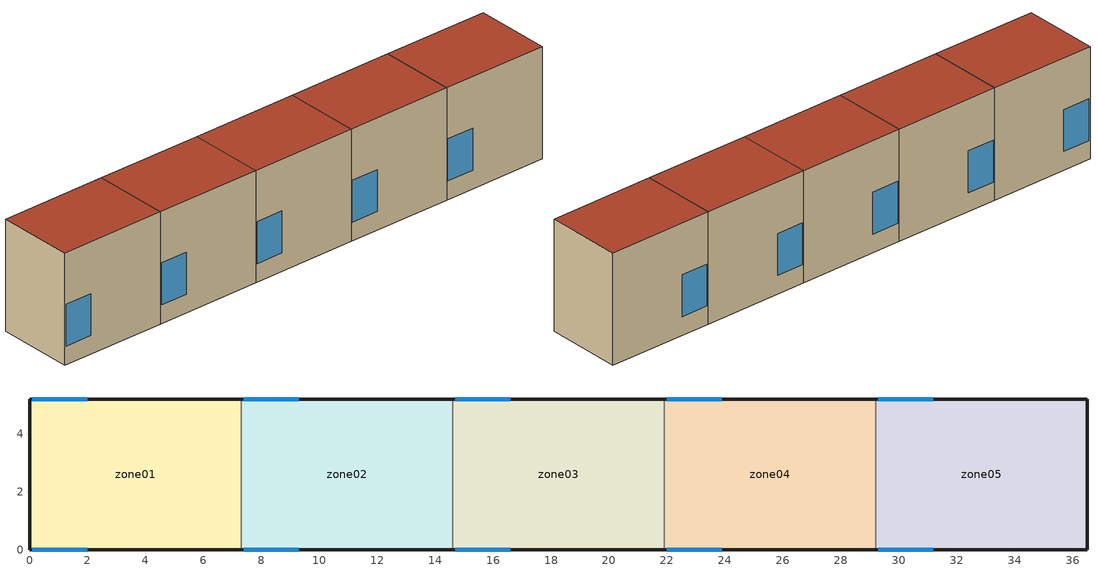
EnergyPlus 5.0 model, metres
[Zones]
zone01
 floor ground (GROUND_FLOOR): 7.3,5.2 7.3,0 0,0 0,5.2 z0
 wall outside (EXT_WALL): 7.3,5.2 0,5.2 0,0 7.3,0 z0:7.5
 wall to zone02 (ADJ_WALL): 7.3,0 7.3,5.2 z0:7.5
 window (EXT_WINDOW1): 0.1,0 2,0 / 2,5.2 0.1,5.2 z1.25:4.05
 roof outside (EXT_ROOF): 0,5.2 0,0 7.3,0 7.3,5.2 z7.5
zone02
 floor ground (GROUND_FLOOR): 14.6,5.2 14.6,0 7.3,0 7.3,5.2 z0
 wall outside (EXT_WALL): 14.6,5.2 7.3,5.2 / 7.3,0 14.6,0 z0:7.5
 wall to zone03 (ADJ_WALL): 14.6,0 14.6,5.2 z0:7.5
 wall to zone01 (ADJ_WALL): 7.3,5.2 7.3,0 z0:7.5
 window (EXT_WINDOW1): 7.4,0 9.3,0 / 9.3,5.2 7.4,5.2 z1.25:4.05
 roof outside (EXT_ROOF): 7.3,5.2 7.3,0 14.6,0 14.6,5.2 z7.5
zone03
 floor ground (GROUND_FLOOR): 21.9,5.2 21.9,0 14.6,0 14.6,5.2 z0
 wall outside (EXT_WALL): 21.9,5.2 14.6,5.2 / 14.6,0 21.9,0 z0:7.5
 wall to zone04 (ADJ_WALL): 21.9,0 21.9,5.2 z0:7.5
 wall to zone02 (ADJ_WALL): 14.6,5.2 14.6,0 z0:7.5
 window (EXT_WINDOW1): 14.7,0 16.6,0 / 16.6,5.2 14.7,5.2 z1.25:4.05
 roof outside (EXT_ROOF): 14.6,5.2 14.6,0 21.9,0 21.9,5.2 z7.5
zone04
 floor ground (GROUND_FLOOR): 29.2,5.2 29.2,0 21.9,0 21.9,5.2 z0
 wall outside (EXT_WALL): 29.2,5.2 21.9,5.2 / 21.9,0 29.2,0 z0:7.5
 wall to zone05 (ADJ_WALL): 29.2,0 29.2,5.2 z0:7.5
 wall to zone03 (ADJ_WALL): 21.9,5.2 21.9,0 z0:7.5
 window (EXT_WINDOW1): 22,0 23.9,0 / 23.9,5.2 22,5.2 z1.25:4.05
 roof outside (EXT_ROOF): 21.9,5.2 21.9,0 29.2,0 29.2,5.2 z7.5
zone05
 floor ground (GROUND_FLOOR): 36.5,5.2 36.5,0 29.2,0 29.2,5.2 z0
 wall outside (EXT_WALL): 29.2,0 36.5,0 36.5,5.2 29.2,5.2 z0:7.5
 wall to zone04 (ADJ_WALL): 29.2,5.2 29.2,0 z0:7.5
 window (EXT_WINDOW1): 29.3,0 31.2,0 / 31.2,5.2 29.3,5.2 z1.25:4.05
 roof outside (EXT_ROOF): 29.2,5.2 29.2,0 36.5,0 36.5,5.2 z7.5
[Building]
TRNSYS18: North Axis {deg}=0; Terrain=City; Loads Convergence Tolerance Value=0; Temperature Convergence Tolerance Value {deltaC}=0; Solar Distribution=FullInteriorAndExterior; Maximum Number of Warmup Days=0
[Site:Location]
not used: Latitude {deg}=0; Longitude {deg}=0; Time Zone {hr}=0; Elevation {m}=0
[Construction]
GROUND_FLOOR; EXT_WALL; EXT_ROOF; ADJ_WALL; EXT_WINDOW1: 
[WindowProperty:ShadingControl]
ESHADE=0; ISHADE=INPUT 1*MAX_ISHADE : SHADECNTRL=ISHADE_INTERNAL
[SurfaceProperty:OtherSideCoefficients]
BOUNDARY=IDENTICAL; BOUNDARY=INPUT 1*TBOUNDARY; BOUNDARY=INPUT 1*TBOUNDARY_2; BOUNDARY=INPUT 1*TBOUNDARY_3; BOUNDARY=INPUT 1*TGROUND; BOUNDARY=20; BOUNDARY=15
[Zone] Multiplier=1
zone01; zone02; zone03; zone04; zone05
